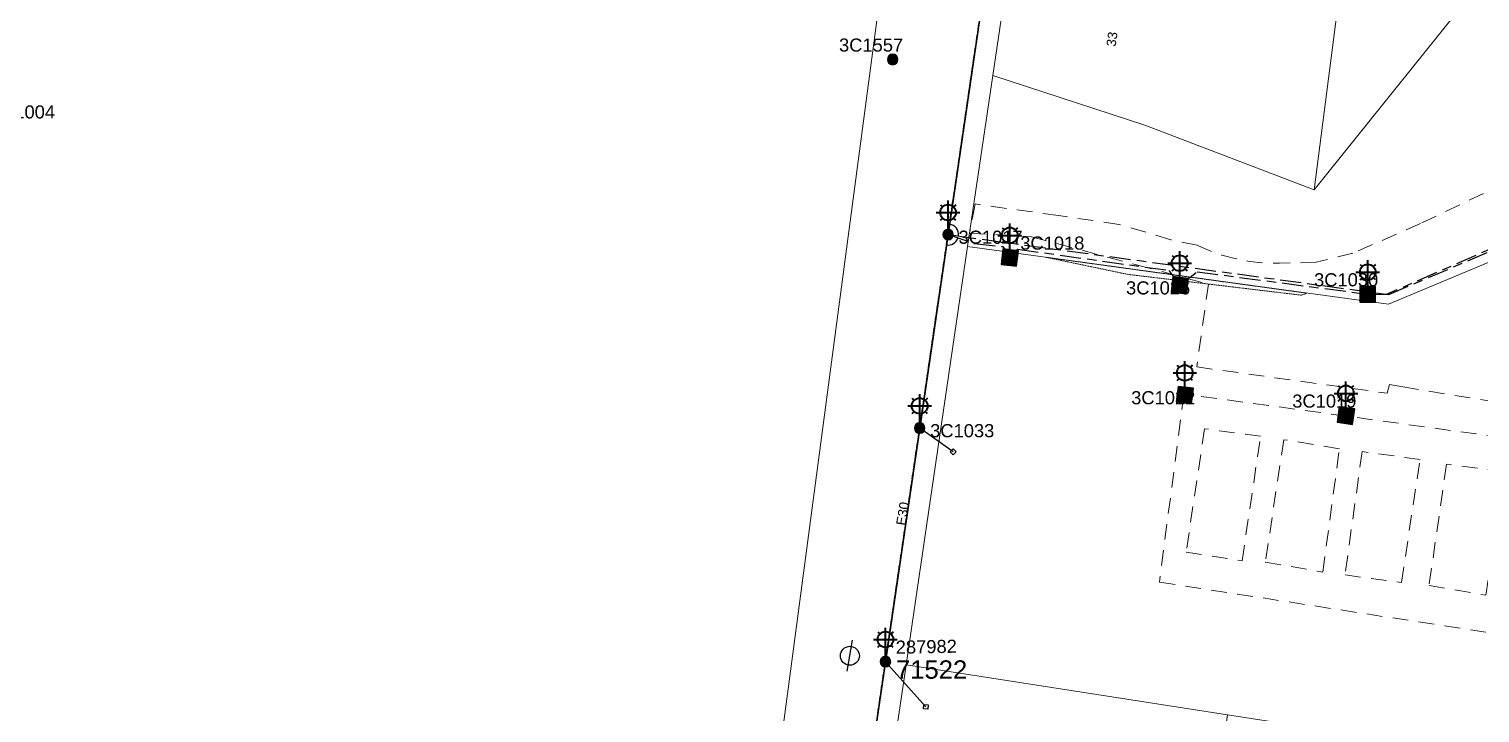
# Model space of a CAD drawing. Header units: metres. Extents: x 304132 to 306101, y 6188673 to 6190119.
# Drawn here: x 305444.5 to 305721.2, y 6189328.8 to 6189459.2 of the extents above; entities that cross this region are included whole.
import ezdxf
from ezdxf.enums import TextEntityAlignment as Align

# ---------------------------------------------------------------- set-up
doc = ezdxf.new("R2010")
doc.units = ezdxf.units.M
for name, pattern in [('Cable Exist OH', [1, 1, 0]), ('Cable Exist UG', [8.2, 4, -1.2, 1.8, -1.2]), ('Dash', [5, 3, -2]), ('HIDDEN', [0.375, 0.25, -0.125]), ('HIDDEN2', [0.1875, 0.125, -0.0625])]:
    doc.linetypes.add(name, pattern=pattern)
doc.layers.get('0').update_dxf_attribs({"color": 6})
for name, color, linetype, lineweight in [('Cadastre Developer_SP_EXT', 9, 'Continuous', 5), ('Cadastre Land Parcels_SP_EXT', 9, 'Continuous', 5), ('Cadastre Other Property_SP_EXT', 9, 'HIDDEN', 5), ('Cadastre Roads_SP_EXT', 9, 'Continuous', 5)]:
    doc.layers.add(name, color=color, linetype=linetype, lineweight=lineweight)
for name, color, linetype in [('Equip_SP_HV_EXT', 7, 'Continuous'), ('Equip_SP_SL_EXT', 7, 'Continuous'), ('Mains_HV_EXT', 7, 'Continuous'), ('Mains_LV_EXT', 7, 'Continuous'), ('Mains_SL_EXT', 7, 'Continuous'), ('Services_SP_EXT', 7, 'Continuous'), ('SupportsOH_SP_TR_HV_LV_SL_EXT', 7, 'Continuous'), ('SupportsUG_SP_LV_SL_EXT', 7, 'Continuous')]:
    doc.layers.add(name, color=color, linetype=linetype)
doc.styles.add('COLUMN_LABEL', font='arial.ttf')
doc.styles.add('HVSW_LABEL', font='arial.ttf')
doc.styles.add('iecARIAL', font='arial.ttf', dxfattribs={"height": 2})
doc.styles.add('POLE_LABEL', font='arial.ttf')
doc.styles.get("Standard").update_dxf_attribs({"font": 'arial.ttf'})
doc.linetypes.add('Cable P UG', pattern='A,6,-0.5,["P",Standard,S=1.7,R=0,X=0.5,Y=-1],-2.9', length=9.4)

# ---------------------------------------------------------------- blocks, each defined once
blk = doc.blocks.new('COLUMN_EXT')
blk.add_hatch(color=256).paths.add_polyline_path([(-1.49, 1.48), (-1.49, -1.49), (1.48, -1.49), (1.48, 1.48)])
blk.add_lwpolyline([(-1.49, -1.49), (1.48, -1.49), (1.48, 1.48), (-1.49, 1.48)], close=True)
for tag, height, style, flags, p in [('ASSET_NUM', 2.5, 'COLUMN_LABEL', 8, (2, 2)), ('STRUCTURE_PLANT_NUMBER', 0.2, 'POLE_LABEL', 9, (1.81, 0.03)), ('STREET_CODE', 0.2, 'COLUMN_LABEL', 9, (1.81, -0.2))]:
    blk.add_attdef(tag, text='', height=height, dxfattribs=dict(style=style, flags=flags)).set_placement(p, align=Align.MIDDLE_LEFT)
at = {"flags": 1}
blk.add_attdef('Z', (1.81, -2.35), '', height=0.2, dxfattribs=at)
at = {"flags": 9}
for tag, p in [('COLUMN_TYPE', (1.81, -0.4)), ('OWNED_BY', (1.81, -0.6)), ('STATE', (1.81, -0.8)), ('USAGE', (1.81, -1)), ('STREETNAME', (1.81, -1.6)), ('SUBURB', (1.81, -1.8)), ('LEGEND', (1.81, -1.2)), ('LOCATION', (1.81, -1.4)), ('NOTES', (1.81, -2))]:
    blk.add_attdef(tag, text='', height=0.2, dxfattribs=at).set_placement(p, align=Align.MIDDLE_LEFT)
blk = doc.blocks.new('SL_LANTERN_EXT')
at = {"lineweight": 40}
for p, q in [((-1.46, 5.68), (-1.06, 5.28)), ((0, 1.97), (0, 6.47)), ((1.46, 5.68), (1.06, 5.28)), ((-2.25, 4.22), (2.25, 4.22)), ((-1.46, 2.76), (-1.06, 3.16)), ((1.46, 2.76), (1.06, 3.16)), ((0, 0), (0, 2.72))]:
    blk.add_line(p, q, dxfattribs=at)
blk.add_circle((0, 4.22), 1.5, dxfattribs=at)
at = {"style": 'iecARIAL', "flags": 8}
blk.add_attdef('ASSET_NUM', (1.5, 1.5), '', height=2.5, dxfattribs=at)
for tag, p, height, flags in [('OPERATING_VOLTAGE', (0.98, -1.65), 0.2, 9), ('ORIENTATION', (0.98, -1.85), 0.2, 9), ('OWNED_BY', (0.98, -2.05), 0.2, 9), ('STATE', (0.98, -2.25), 0.2, 9), ('CONSTRUCTED_VOLTAGE', (0.98, -0.65), 0.2, 9), ('CONTROL_TYPE', (0.98, -0.85), 0.2, 9), ('LANTERN_PURPOSE', (0.98, -1.05), 0.2, 9), ('LANTERN_TYPE', (0.98, -1.25), 0.2, 9), ('NO_PHASES', (0.98, -1.45), 0.2, 9), ('USAGE', (0.98, -2.45), 0.2, 9), ('CEXIST', (0.98, -2.65), 0.2, 9), ('CNEW', (0.98, -2.85), 0.2, 9), ('LNUMBER', (2.18, -3.25), 2.5, 8), ('CNUMBER', (0.98, -3.05), 0.2, 9), ('CREMOVE', (0.98, -3.25), 0.2, 9), ('CREPLACE', (0.98, -3.45), 0.2, 9), ('LKINGHEIGHT', (0.98, -3.65), 0.2, 9), ('LBRACKET', (0.98, -3.85), 0.2, 9), ('LBRACKETVOCAB', (0.98, -4.05), 0.2, 9), ('LCATEGORY', (0.98, -4.25), 0.2, 9), ('LCHARGE1', (0.98, -4.45), 0.2, 9), ('LCHARGE1PERCENT', (0.98, -4.65), 0.2, 9), ('LCHARGE2', (0.98, -4.85), 0.2, 9), ('LCHARGE2PERCENT', (0.98, -5.05), 0.2, 9), ('LCHARGE3', (0.98, -5.25), 0.2, 9), ('LCHARGE3PERCENT', (0.98, -5.45), 0.2, 9), ('LEXIST', (0.98, -5.65), 0.2, 9), ('LLAMP', (0.98, -5.85), 0.2, 9), ('LLAMPVOCAB', (0.98, -6.05), 0.2, 9), ('LMAST', (0.98, -6.25), 0.2, 9), ('LMASTVOCAB', (0.98, -6.45), 0.2, 9), ('LNEW', (0.98, -6.65), 0.2, 9), ('LANTNUMBER', (0.98, -6.85), 0.2, 9), ('LOUTREACH', (0.98, -7.25), 0.2, 9), ('LOUTREACHVOCAB', (0.98, -7.45), 0.2, 9), ('LRATECODE', (0.98, -7.65), 0.2, 9), ('LREMOVE', (0.98, -7.85), 0.2, 9), ('LREPLACE', (0.98, -8.05), 0.2, 9), ('LTYPE', (0.98, -8.25), 0.2, 9), ('LTYPEVOCAB', (0.98, -8.45), 0.2, 9), ('STREETNAME', (0.98, -9.25), 0.2, 9), ('SUBURB', (0.98, -9.45), 0.2, 1), ('LEGEND', (0.98, -8.65), 0.2, 9), ('LOCATION', (0.98, -8.85), 0.2, 9), ('NOTES', (0.98, -9.05), 0.2, 9)]:
    blk.add_attdef(tag, p, '', height=height, dxfattribs=dict(flags=flags))
blk = doc.blocks.new('CCP_EXT')
blk.add_wipeout([(0, 0.57), (0.57, 0), (0, -0.57), (-0.57, 0)])
blk.add_lwpolyline([(-0.57, 0), (0, 0.57), (0.57, 0), (0, -0.57), (-0.57, 0)])
at = {"flags": 1}
blk.add_attdef('Z', (0, 0), '', height=0.2, dxfattribs=at)
at = {"flags": 9}
for tag, p in [('CCP_TYPE', (0, 0)), ('CONSTRUCTED_VOLTAGE', (0, -0.2)), ('OPERATING_VOLTAGE', (0, -0.6)), ('ORIENTATION', (0, -0.8)), ('OWNED_BY', (0, -1)), ('STATE', (0, -1.8)), ('NO_PHASES', (0, -0.4)), ('USAGE', (0, -1.2)), ('LEGEND', (0, -1.4)), ('LIFE_SUPPORT', (0, -1.6)), ('NOTES', (0, -2))]:
    blk.add_attdef(tag, text='', height=0.2, dxfattribs=at).set_placement(p, align=Align.MIDDLE_LEFT)
blk = doc.blocks.new('POLE_EXT')
blk.add_hatch(color=256).paths.add_polyline_path([(-1, 0, 1), (1, 0, 1)])
blk.add_lwpolyline([(-1, 0, 1), (1, 0, 1)], format="xyb", close=True)
for tag, height, flags, p in [('pNumber', 2.5, 8, (-17.84, 2.07)), ('OWNED_BY', 0.2, 9, (1.35, -0.4)), ('SPECIAL_USE', 0.2, 9, (1.35, -0.8)), ('STATE', 0.2, 9, (1.35, -1)), ('cLV', 0.2, 9, (1.35, -1.4)), ('hDepth', 0.2, 9, (1.35, -1.6)), ('hDia', 0.2, 9, (1.35, -1.8)), ('cHV', 0.2, 9, (1.35, -2)), ('PARENT', 0.2, 9, (1.35, -0.6)), ('USAGE', 0.2, 9, (1.35, -1.2)), ('LBRACKET', 0.2, 9, (1.35, -2.2)), ('LExisting', 0.2, 9, (1.35, -2.4)), ('LANTNUMBER', 0.2, 9, (1.35, -2.6)), ('LOther', 0.2, 9, (1.35, -2.8)), ('cLinedev', 0.2, 9, (1.35, -3.4)), ('pExisting', 0.2, 9, (1.35, -3.8)), ('pFooting', 0.2, 9, (1.35, -4.4)), ('pNew', 0.2, 9, (1.35, -4.6)), ('pRelocate', 0.2, 9, (1.35, -5)), ('pRemove', 0.2, 9, (1.35, -5.2)), ('pReplace', 0.2, 9, (1.35, -5.4)), ('pStay', 0.2, 9, (1.35, -5.6)), ('LRemove', 0.2, 9, (1.35, -3)), ('LEGEND', 0.2, 9, (1.35, -3.2)), ('LOCATION', 0.2, 9, (1.35, -3.6)), ('PFNUMBER', 0.2, 9, (1.35, -4)), ('NEWPFNUMBER', 0.2, 9, (1.35, -4.2)), ('pType', 0.2, 9, (1.35, -5.8)), ('cspan', 0.2, 9, (1.35, -6)), ('STREETNAME', 0.2, 9, (1.35, -6.2)), ('SUBURB', 0.2, 9, (1.35, -6.4)), ('OPERATED_BY', 0.2, 9, (1.36, -7.01)), ('NOTES', 0.2, 9, (1.35, -6.6)), ('MAINTAINED_BY', 0.2, 9, (1.36, -6.81))]:
    blk.add_attdef(tag, text='', height=height, dxfattribs=dict(flags=flags)).set_placement(p, align=Align.MIDDLE_LEFT)
at = {"style": 'POLE_LABEL'}
for tag, height, flags, p in [('ASSET_NUM', 2.5, 8, (2, 2)), ('STRUCTURE_PLANT_NUMBER', 0.2, 9, (1.35, 0.03)), ('STREET_CODE', 0.2, 9, (1.35, -0.2))]:
    blk.add_attdef(tag, text='', height=height, dxfattribs=dict(at, flags=flags)).set_placement(p, align=Align.MIDDLE_LEFT)
at = {"flags": 1}
blk.add_attdef('Z', (1.35, -7.33), '', height=0.2, dxfattribs=at)
blk = doc.blocks.new('HV_ABS_CLOSED_EXT')
blk.add_line((-3, 6.87), (3, 6.87))
blk.add_circle((0, 6.87), 1.8)
at = {"style": 'HVSW_LABEL'}
for tag, height, flags, p in [('ASSET_NUM', 3.5, 8, (2, 2)), ('STREET_CODE', 0.2, 9, (0, -0.2))]:
    blk.add_attdef(tag, text='', height=height, dxfattribs=dict(at, flags=flags)).set_placement(p, align=Align.MIDDLE_LEFT)
at = {"flags": 1}
blk.add_attdef('Z', (0, 0), '', height=0.2, dxfattribs=at)
at = {"flags": 9}
for tag, p in [('ACTUAL_STATUS', (0, -0.4)), ('CONSTRUCTED_VOLTAGE', (0, -0.6)), ('OPERATING_VOLTAGE', (0, -1)), ('ORIENTATION', (0, -1.2)), ('OWNED_BY', (0, -1.4)), ('STATE', (0, -1.6)), ('SWITCH_TYPE', (0, -1.8)), ('STREETNAME', (0, -2.6)), ('SUBURB', (0, -2.8)), ('NO_PHASES', (0, -0.8)), ('USAGE', (0, -2)), ('LEGEND', (0, -2.2)), ('LOCATION', (0, -2.4)), ('NOTES', (0, -3))]:
    blk.add_attdef(tag, text='', height=0.2, dxfattribs=at).set_placement(p, align=Align.MIDDLE_LEFT)

msp = doc.modelspace()

# ---------------------------------------------------------------- linework, layer by layer
at = {"layer": 'Cadastre Developer_SP_EXT', "linetype": 'Dash'}
msp.add_lwpolyline([(305744.43, 6189438.66), (305709.86, 6189422.13), (305696.99, 6189416.49), (305689.99, 6189414.74), (305683, 6189414.58), (305683, 6189414.58, -0.119009), (305667.27, 6189418), (305667.27, 6189418), (305662.26, 6189419.03), (305652.41, 6189421.97), (305640.81, 6189423.64), (305624.92, 6189425.87), (305623.86, 6189420.31), (305635.65, 6189419.62), (305655.67, 6189414.26), (305669.41, 6189410.6), (305667.19, 6189394.8), (305703.5, 6189389.79), (305703.98, 6189391.46), (305706.52, 6189390.98), (305737.67, 6189385.9)], format="xyb", dxfattribs=at)
for points in [[(305664.73, 6189389.64), (305660.08, 6189353.79), (305724.81, 6189343.83), (305730.46, 6189380.68), (305664.73, 6189389.64)], [(305668.69, 6189383.02), (305665.16, 6189359.49), (305675.84, 6189357.86), (305679.37, 6189381.57), (305668.69, 6189383.02)], [(305683.8, 6189380.93), (305680.27, 6189357.59), (305691.22, 6189355.69), (305694.39, 6189379.21), (305683.8, 6189380.93)], [(305698.73, 6189378.67), (305695.47, 6189355.15), (305706.24, 6189353.7), (305709.77, 6189377.13), (305698.73, 6189378.67)], [(305714.83, 6189376.23), (305711.49, 6189353.16), (305722.35, 6189351.26), (305725.69, 6189374.87), (305714.83, 6189376.23)]]:
    msp.add_lwpolyline(points, close=True, dxfattribs=at)
at = {"layer": 'Cadastre Land Parcels_SP_EXT', "linetype": 'Continuous'}
for points in [[(305613.03, 6189512.63), (305568.68, 6189518.29), (305553.32, 6189559.34), (305538.56, 6189600.49), (305544.44, 6189644.85), (305423.74, 6189660.85), (305387.27, 6189456.27), (305373.5, 6189379.01), (305368.55, 6189351.36), (305362.38, 6189317.05), (305432.59, 6189300.35), (305516.12, 6189286.88), (305545.97, 6189283.81), (305582.12, 6189279.81), (305613.03, 6189512.63)], [(305689.61, 6189428.54), (305694.75, 6189468.57), (305631.82, 6189476.92), (305630.29, 6189464), (305629.86, 6189461.1), (305628.28, 6189450.36), (305657.27, 6189440.92), (305689.61, 6189428.54)], [(305844.87, 6189303.32), (305860.91, 6189421.02), (305785.15, 6189431.31), (305768.1, 6189433.67), (305703.76, 6189406.75), (305623.49, 6189417.74), (305611.77, 6189337.98), (305673.08, 6189328.47), (305771.12, 6189313.3), (305769.24, 6189295.94), (305766.77, 6189272.76), (305839.75, 6189265.12), (305844.87, 6189303.32)], [(305673.08, 6189328.47), (305611.77, 6189337.98), (305607.35, 6189307.88), (305653.32, 6189300.55), (305668.66, 6189298.16), (305673.08, 6189328.47)]]:
    msp.add_lwpolyline(points, close=True, dxfattribs=at)
for points in [[(305694.75, 6189468.57), (305689.61, 6189428.54), (305718.77, 6189464.91)], [(305718.77, 6189464.91), (305689.61, 6189428.54), (305657.27, 6189440.92), (305628.28, 6189450.36), (305623.49, 6189417.74), (305703.76, 6189406.75), (305768.1, 6189433.67), (305785.15, 6189431.31), (305860.91, 6189421.02), (305844.87, 6189303.32), (305851.89, 6189301.97), (305855.65, 6189301.29), (305859.42, 6189300.69), (305863.21, 6189300.17), (305867, 6189299.73), (305870.81, 6189299.37)]]:
    msp.add_lwpolyline(points, dxfattribs=at)
at = {"layer": 'Cadastre Other Property_SP_EXT', "linetype": 'HIDDEN2'}
msp.add_lwpolyline([(305654.06, 6189412.44), (305687.18, 6189408.47), (305688.19, 6189408.86), (305638.49, 6189415.69), (305654.06, 6189412.44)], close=True, dxfattribs=at)
at = {"layer": 'Mains_HV_EXT', "linetype": 'Cable Exist OH'}
for points in [[(305619.76, 6189420.03), (305626.59, 6189466.59), (305629.85, 6189494.35)], [(305546.12, 6189215.66), (305568.59, 6189242.11), (305593.19, 6189269.86), (305602.06, 6189299.4), (305607.82, 6189338.61)]]:
    msp.add_lwpolyline(points, dxfattribs=at)
at = {"layer": 'Mains_HV_EXT', "linetype": 'Cable Exist UG'}
msp.add_lwpolyline([(305775.33, 6189440.86), (305773.02, 6189439), (305703.33, 6189408.6), (305622.71, 6189419.56), (305619.76, 6189420.03)], dxfattribs=at)
at = {"layer": 'Mains_HV_EXT', "linetype": 'Continuous'}
msp.add_lwpolyline([(305621.77, 6189419.76, 0.400377), (305620.05, 6189422.02)], format="xyb", dxfattribs=at)
at = {"layer": 'Mains_LV_EXT', "linetype": 'Cable Exist OH'}
for points in [[(305626.59, 6189466.59), (305619.77, 6189420.03), (305614.35, 6189383.14)], [(305614.35, 6189383.14), (305607.82, 6189338.61)], [(305607.82, 6189338.61), (305602.06, 6189299.4)]]:
    msp.add_lwpolyline(points, dxfattribs=at)
at = {"layer": 'Mains_SL_EXT', "linetype": 'Cable Exist OH'}
for points in [[(305632.33, 6189515.62), (305629.85, 6189494.35), (305626.59, 6189466.59), (305619.76, 6189420.03)], [(305619.76, 6189420.03), (305614.35, 6189383.14)], [(305614.35, 6189383.14), (305607.82, 6189338.61)], [(305607.82, 6189338.61), (305602.06, 6189299.4)]]:
    msp.add_lwpolyline(points, dxfattribs=at)
at = {"layer": 'Mains_SL_EXT', "linetype": 'Cable Exist UG'}
for points in [[(305699.76, 6189408.67), (305699.8, 6189408.66), (305703.83, 6189408.6), (305734.43, 6189421.7), (305736.47, 6189423.37), (305736.49, 6189423.37)], [(305619.76, 6189420.03), (305624.77, 6189418.33), (305630.23, 6189417.74), (305631.53, 6189415.66)], [(305631.53, 6189415.66), (305633, 6189417.24), (305661.88, 6189413.21), (305663.94, 6189410.37)], [(305663.94, 6189410.37), (305667.24, 6189412.94), (305699.76, 6189408.67)]]:
    msp.add_lwpolyline(points, dxfattribs=at)
at = {"layer": 'Mains_SL_EXT', "linetype": 'Continuous'}
msp.add_lwpolyline([(305619.46, 6189418.05, 0.35334), (305621.64, 6189419.35)], format="xyb", dxfattribs=at)

# ---------------------------------------------------------------- block references
at = {"layer": 'Equip_SP_HV_EXT'}
ref = msp.add_blockref('HV_ABS_CLOSED_EXT', (305607.82, 6189338.61), dxfattribs=dict(at, rotation=80.5504084494888))
ref.add_attrib('ASSET_NUM', '71522', dxfattribs={"layer": '0', "height": 3.5, "style": 'HVSW_LABEL'}).set_placement((305609.82, 6189338.86), align=Align.TOP_LEFT)
at = {"layer": 'Equip_SP_SL_EXT'}
for p in [(305619.76, 6189420.03), (305631.53, 6189415.66), (305663.94, 6189410.37), (305699.8, 6189408.66), (305664.92, 6189389.43), (305664.92, 6189389.43), (305695.64, 6189385.54), (305695.64, 6189385.54), (305614.35, 6189383.14), (305607.82, 6189338.61)]:
    msp.add_blockref('SL_LANTERN_EXT', p, dxfattribs=at)
at = {"layer": 'SupportsOH_SP_TR_HV_LV_SL_EXT'}
ref = msp.add_blockref('POLE_EXT', (305609.2, 6189453.41), dxfattribs=at)
ref.add_attrib('ASSET_NUM', '3C1557', dxfattribs={"layer": '0', "height": 2.5, "style": 'POLE_LABEL'}).set_placement((305611.2, 6189454.16), align=Align.BOTTOM_RIGHT)
ref = msp.add_blockref('POLE_EXT', (305435.22, 6189440.66), dxfattribs=at)
ref.add_attrib('ASSET_NUM', '3C1004', dxfattribs={"layer": '0', "height": 2.5, "style": 'POLE_LABEL'}).set_placement((305437.22, 6189441.41), align=Align.BOTTOM_LEFT)
ref = msp.add_blockref('POLE_EXT', (305619.76, 6189420.03), dxfattribs=at)
ref.add_attrib('ASSET_NUM', '3C1017', dxfattribs={"layer": '0', "height": 2.5, "style": 'POLE_LABEL'}).set_placement((305621.76, 6189420.78), align=Align.TOP_LEFT)
ref = msp.add_blockref('POLE_EXT', (305614.35, 6189383.14), dxfattribs=at)
ref.add_attrib('ASSET_NUM', '3C1033', dxfattribs={"layer": '0', "height": 2.5, "style": 'POLE_LABEL'}).set_placement((305616.35, 6189383.89), align=Align.TOP_LEFT)
ref = msp.add_blockref('POLE_EXT', (305607.82, 6189338.61), dxfattribs=at)
ref.add_attrib('ASSET_NUM', '287982', dxfattribs={"layer": '0', "height": 2.5, "rotation": 1, "style": 'POLE_LABEL'}).set_placement((305609.82, 6189339.36), align=Align.BOTTOM_LEFT)
at = {"layer": 'SupportsUG_SP_LV_SL_EXT'}
ref = msp.add_blockref('COLUMN_EXT', (305631.53, 6189415.66), dxfattribs=dict(at, rotation=353.4430535627697))
ref.add_attrib('ASSET_NUM', '3C1018', dxfattribs={"layer": '0', "height": 2.5, "style": 'COLUMN_LABEL'}).set_placement((305633.53, 6189416.41), align=Align.BOTTOM_LEFT)
ref = msp.add_blockref('COLUMN_EXT', (305699.8, 6189408.66), dxfattribs=at)
ref.add_attrib('ASSET_NUM', '3C1030', dxfattribs={"layer": '0', "height": 2.5, "style": 'COLUMN_LABEL'}).set_placement((305701.8, 6189409.41), align=Align.BOTTOM_RIGHT)
ref = msp.add_blockref('COLUMN_EXT', (305663.94, 6189410.37), dxfattribs=dict(at, rotation=173.1957402586425))
ref.add_attrib('ASSET_NUM', '3C1026', dxfattribs={"layer": '0', "height": 2.5, "style": 'COLUMN_LABEL'}).set_placement((305665.94, 6189411.12), align=Align.TOP_RIGHT)
ref = msp.add_blockref('COLUMN_EXT', (305664.92, 6189389.43), dxfattribs=dict(at, rotation=262.7939430134491))
ref.add_attrib('ASSET_NUM', '3C1022', dxfattribs={"layer": '0', "height": 2.5, "style": 'COLUMN_LABEL'}).set_placement((305666.92, 6189390.18), align=Align.TOP_RIGHT)
ref = msp.add_blockref('COLUMN_EXT', (305695.64, 6189385.54), dxfattribs=dict(at, rotation=351.6990126497442))
ref.add_attrib('ASSET_NUM', '3C1019', dxfattribs={"layer": '0', "height": 2.5, "style": 'COLUMN_LABEL'}).set_placement((305697.64, 6189386.29), align=Align.BOTTOM_RIGHT)

# ---------------------------------------------------------------- texts
at = {"layer": 'Cadastre Land Parcels_SP_EXT'}
msp.add_text('33', height=1.8, rotation=81.5712, dxfattribs=at).set_placement((305651.7, 6189455.77))
at = {"layer": 'Mains_LV_EXT'}
msp.add_text('E30', height=1.8, rotation=80.5569, dxfattribs=at).set_placement((305611.61, 6189364.47))

# ---------------------------------------------------------------- next in the draw order: block references
at = {"layer": 'Services_SP_EXT'}
for p, rotation in [((305620.76, 6189378.6), 90.0000000000002), ((305615.52, 6189329.99), 131.7938944349447)]:
    msp.add_blockref('CCP_EXT', p, dxfattribs=dict(at, rotation=rotation))

# ---------------------------------------------------------------- next in the draw order: linework, layer by layer
at = {"layer": 'Cadastre Roads_SP_EXT', "linetype": 'Continuous'}
msp.add_lwpolyline([(305613.03, 6189512.63), (305582.12, 6189279.81), (305590.41, 6189270.65), (305600.3, 6189259.73), (305604.7, 6189289.62), (305607.35, 6189307.88), (305611.77, 6189337.98), (305623.49, 6189417.74), (305628.28, 6189450.36), (305629.86, 6189461.1)], dxfattribs=at)
at = {"layer": 'Mains_HV_EXT', "linetype": 'Cable P UG'}
msp.add_lwpolyline([(305626.59, 6189466.59), (305619.76, 6189420.03), (305614.35, 6189383.14), (305607.82, 6189338.61), (305602.06, 6189299.37), (305593.19, 6189269.86), (305546.12, 6189215.66), (305516.37, 6189203.79)], dxfattribs=at)
at = {"layer": 'Mains_HV_EXT', "linetype": 'Cable Exist OH'}
msp.add_lwpolyline([(305607.82, 6189338.61), (305619.76, 6189420.03)], dxfattribs=at)
at = {"layer": 'Services_SP_EXT'}
for points in [[(305620.76, 6189378.6), (305614.35, 6189383.14)], [(305607.82, 6189338.61), (305615.52, 6189329.99)]]:
    msp.add_lwpolyline(points, dxfattribs=at)

doc.saveas('drawing.dxf')
